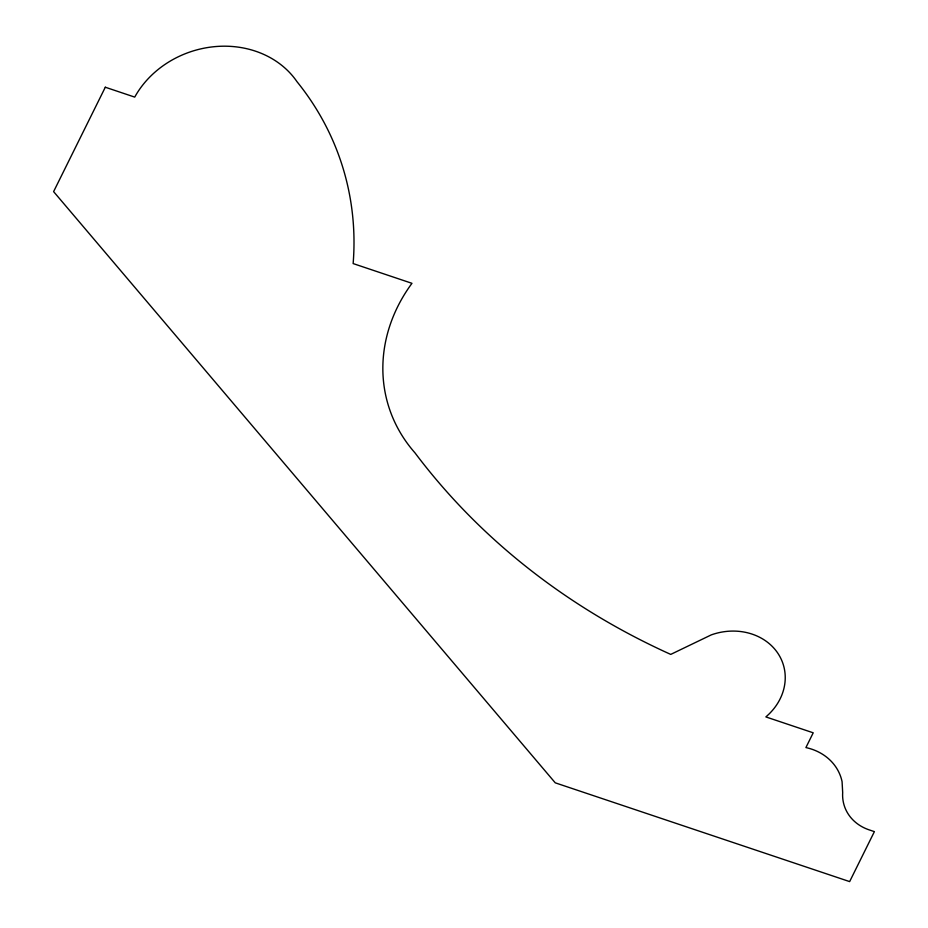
<?xml version="1.0" encoding="UTF-8"?>
<svg xmlns="http://www.w3.org/2000/svg" width="928" height="928" viewBox="0 0 928 928"><rect width="100%" height="100%" fill="white"/><g stroke="black" fill="none" stroke-linecap="round" stroke-linejoin="round"><path stroke-width="1.39" d="M105.305 87.232L53.604 191.62L555.257 782.826L849.642 881.6L874.396 831.627L869.374 829.945A45.971 40.008 -17.4 0 1 842.682 792.547L842.079 781.678A53.975 46.98 -17.4 0 0 805.91 747.574L813.218 732.807L765.855 716.915A57.246 49.822 -17.4 0 0 777.919 653.347A57.246 49.822 -17.4 0 0 711.312 634.868L670.735 654.402A764.394 665.295 -17.4 0 1 414.955 452.829A165.822 144.327 -17.4 0 1 411.962 283.318L353.139 263.575A332.7 289.571 -17.4 0 0 297.018 81.722A93.496 81.374 -17.4 0 0 214.565 46.655A93.496 81.374 -17.4 0 0 134.722 97.104L105.305 87.232"/></g></svg>
